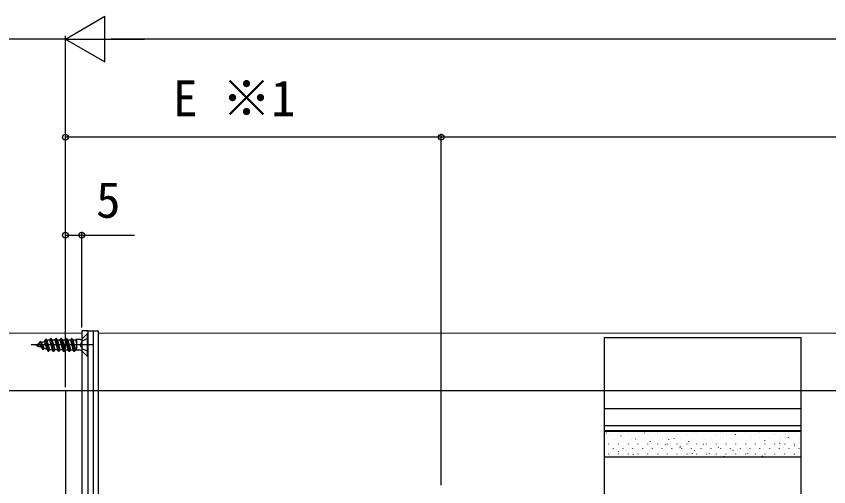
# Model space of a CAD drawing. Units: millimetres, scale not verified. Extents: x -875 to 875, y -1300 to 1293.
# Drawn here: x -159.8 to 88.8, y -852.4 to -708.4 of the extents above; entities that cross this region are included whole.
import ezdxf
from ezdxf.enums import TextEntityAlignment as Align

# ---------------------------------------------------------------- set-up
doc = ezdxf.new("R2010")
doc.units = ezdxf.units.MM
doc.header["$LTSCALE"] = 8
doc.layers.add('0-5_YKK_12', color=2, linetype='Continuous', lineweight=18)
for name, color, linetype in [('0-6_YKK_13', 4, 'Continuous'), ('0-8_YKK_D', 6, 'Continuous'), ('0-A_YSS_K', 3, 'Continuous')]:
    doc.layers.add(name, color=color, linetype=linetype)
doc.styles.add('ＭＳ ゴシック', font='')
doc.styles.get('ＭＳ ゴシック').set_extended_font_data('MS Gothic')

msp = doc.modelspace()

# ---------------------------------------------------------------- linework, layer by layer
at = {"layer": '0-5_YKK_12'}
for p, q in [((-139.743, -805.366), (-314.743, -805.366)), ((-139.743, -805.366), (-139.743, -1005.366)), ((-134.743, -805.366), (-134.743, -1005.366)), ((675.257, -805.366), (-134.743, -805.366))]:
    msp.add_line(p, q, dxfattribs=at)
at = {"layer": '0-6_YKK_13'}
for p, q in [((-138.243, -804.666), (-134.743, -804.666)), ((-137.993, -812.466), (-137.993, -805.466)), ((-137.743, -812.466), (-137.743, -805.466)), ((-136.243, -804.666), (-136.243, -1006.066)), ((-134.743, -804.666), (-134.743, -1006.066)), ((-152.719, -808.542), (-152.358, -807.916)), ((-152.258, -807.916), (-152.358, -807.916)), ((-152.055, -808.267), (-152.258, -807.916)), ((-151.463, -810.366), (-152.258, -807.916)), ((-152.055, -808.267), (-151.161, -807.896)), ((-151.161, -807.896), (-150.768, -807.216)), ((-150.306, -810.39), (-151.161, -807.896)), ((-149.973, -810.966), (-150.768, -807.216)), ((-150.668, -807.216), (-150.768, -807.216)), ((-149.873, -810.966), (-150.668, -807.216)), ((-150.446, -807.6), (-150.668, -807.216)), ((-150.446, -807.6), (-150.182, -807.491)), ((-150.446, -807.6), (-149.57, -810.441)), ((-149.481, -807.491), (-150.182, -807.491)), ((-149.481, -807.491), (-149.178, -806.966)), ((-148.686, -810.441), (-149.481, -807.491)), ((-149.178, -806.966), (-148.383, -810.966)), ((-149.078, -806.966), (-149.178, -806.966)), ((-148.775, -807.491), (-149.078, -806.966)), ((-148.283, -810.966), (-149.078, -806.966)), ((-148.775, -807.491), (-147.98, -810.441)), ((-147.891, -807.491), (-148.775, -807.491)), ((-147.891, -807.491), (-147.588, -806.966)), ((-147.096, -810.441), (-147.891, -807.491)), ((-147.488, -806.966), (-147.588, -806.966)), ((-146.793, -810.966), (-147.588, -806.966)), ((-147.185, -807.491), (-147.488, -806.966)), ((-147.488, -806.966), (-146.693, -810.966)), ((-147.185, -807.491), (-146.39, -810.441)), ((-146.301, -807.491), (-147.185, -807.491)), ((-146.301, -807.491), (-145.998, -806.966)), ((-145.506, -810.441), (-146.301, -807.491)), ((-145.898, -806.966), (-145.998, -806.966)), ((-145.203, -810.966), (-145.998, -806.966)), ((-145.595, -807.491), (-145.898, -806.966)), ((-145.898, -806.966), (-145.103, -810.966)), ((-144.711, -807.491), (-145.595, -807.491)), ((-145.595, -807.491), (-144.8, -810.441)), ((-144.711, -807.491), (-144.408, -806.966)), ((-143.916, -810.441), (-144.711, -807.491)), ((-143.613, -810.966), (-144.408, -806.966)), ((-144.308, -806.966), (-144.408, -806.966)), ((-144.005, -807.491), (-144.308, -806.966)), ((-144.308, -806.966), (-143.513, -810.966)), ((-144.005, -807.491), (-143.21, -810.441)), ((-143.121, -807.491), (-144.005, -807.491)), ((-143.121, -807.491), (-142.818, -806.966)), ((-142.326, -810.441), (-143.121, -807.491)), ((-142.023, -810.966), (-142.818, -806.966)), ((-142.718, -806.966), (-142.818, -806.966)), ((-142.415, -807.491), (-142.718, -806.966)), ((-142.718, -806.966), (-141.923, -810.966)), ((-142.415, -807.491), (-141.62, -810.441)), ((-141.531, -807.491), (-142.415, -807.491)), ((-141.531, -807.491), (-141.331, -807.144)), ((-141.331, -808.235), (-141.531, -807.491)), ((-141.331, -807.144), (-141.331, -810.601)), ((-140.189, -807.331), (-141.331, -807.331)), ((-139.558, -807.821), (-140.167, -808.966)), ((-139.743, -807.216), (-139.743, -810.716)), ((-137.743, -806.916), (-139.558, -807.821)), ((-136.243, -808.966), (-155.238, -808.966)), ((-153.743, -808.966), (-152.719, -808.542)), ((-153.743, -808.966), (-151.94, -809.713)), ((-153.153, -809.566), (-153.423, -809.099)), ((-153.053, -809.566), (-153.153, -809.566)), ((-153.053, -809.566), (-152.907, -809.313)), ((-151.94, -809.713), (-152.719, -808.542)), ((-151.251, -809.998), (-152.055, -808.267)), ((-151.563, -810.366), (-151.94, -809.713)), ((-151.463, -810.366), (-151.251, -809.998)), ((-151.251, -809.998), (-150.306, -810.39)), ((-149.973, -810.966), (-150.306, -810.39)), ((-149.873, -810.966), (-149.57, -810.441)), ((-148.686, -810.441), (-149.57, -810.441)), ((-148.383, -810.966), (-148.686, -810.441)), ((-148.283, -810.966), (-147.98, -810.441)), ((-147.096, -810.441), (-147.98, -810.441)), ((-146.793, -810.966), (-147.096, -810.441)), ((-146.693, -810.966), (-146.39, -810.441)), ((-145.506, -810.441), (-146.39, -810.441)), ((-145.203, -810.966), (-145.506, -810.441)), ((-145.103, -810.966), (-144.8, -810.441)), ((-144.8, -810.441), (-143.916, -810.441)), ((-143.613, -810.966), (-143.916, -810.441)), ((-143.513, -810.966), (-143.21, -810.441)), ((-143.21, -810.441), (-142.326, -810.441)), ((-142.023, -810.966), (-142.326, -810.441)), ((-141.923, -810.966), (-141.62, -810.441)), ((-141.62, -810.441), (-141.331, -810.441)), ((-149.873, -810.966), (-149.973, -810.966)), ((-148.283, -810.966), (-148.383, -810.966)), ((-146.693, -810.966), (-146.793, -810.966)), ((-145.103, -810.966), (-145.203, -810.966)), ((-143.513, -810.966), (-143.613, -810.966)), ((-141.923, -810.966), (-142.023, -810.966)), ((-140.189, -810.601), (-141.331, -810.601)), ((-137.993, -812.466), (-139.624, -810.835)), ((-137.743, -812.466), (-137.993, -812.466)), ((20.257, -828.466), (80.257, -828.466)), ((20.257, -833.663), (80.257, -833.663)), ((20.257, -835.19), (80.257, -835.19)), ((20.257, -843.351), (20.257, -835.19)), ((20.257, -835.377), (80.257, -835.377)), ((20.832, -835.983), (20.777, -835.9)), ((21.556, -836.275), (21.556, -836.225)), ((22.34, -836.384), (22.336, -836.375)), ((22.931, -837.7), (22.931, -837.65)), ((24.546, -836.275), (24.546, -836.225)), ((24.969, -835.785), (24.965, -835.776)), ((25.336, -836.868), (25.28, -836.784)), ((25.921, -837.7), (25.921, -837.65)), ((27.536, -836.275), (27.536, -836.225)), ((28.911, -837.7), (28.911, -837.65)), ((29.839, -837.752), (29.784, -837.669)), ((30.526, -836.275), (30.526, -836.225)), ((31.064, -836.953), (31.061, -836.944)), ((31.901, -837.7), (31.901, -837.65)), ((32.562, -835.947), (32.507, -835.864)), ((33.516, -836.275), (33.516, -836.225)), ((33.676, -836.307), (33.673, -836.298)), ((34.891, -837.7), (34.891, -837.65)), ((36.305, -835.709), (36.302, -835.699)), ((36.506, -836.275), (36.506, -836.225)), ((37.065, -836.832), (37.01, -836.748)), ((37.881, -837.7), (37.881, -837.65)), ((39.496, -836.275), (39.496, -836.225)), ((40.871, -837.7), (40.871, -837.65)), ((41.568, -837.716), (41.513, -837.633)), ((42.401, -836.877), (42.397, -836.867)), ((42.486, -836.275), (42.486, -836.225)), ((43.861, -837.7), (43.861, -837.65)), ((45.013, -836.231), (45.01, -836.221)), ((45.476, -836.275), (45.476, -836.225)), ((46.851, -837.7), (46.851, -837.65)), ((47.642, -835.632), (47.639, -835.622)), ((48.466, -836.275), (48.466, -836.225)), ((49.841, -837.7), (49.841, -837.65)), ((51.242, -837.776), (51.239, -837.767)), ((51.456, -836.275), (51.456, -836.225)), ((52.831, -837.7), (52.831, -837.65)), ((53.738, -836.8), (53.734, -836.791)), ((54.446, -836.275), (54.446, -836.225)), ((55.817, -835.567), (55.762, -835.483)), ((55.821, -837.7), (55.821, -837.65)), ((56.35, -836.154), (56.346, -836.145)), ((57.436, -836.275), (57.436, -836.225)), ((58.811, -837.7), (58.811, -837.65)), ((58.979, -835.555), (58.975, -835.546)), ((60.32, -836.451), (60.265, -836.368)), ((60.426, -836.275), (60.426, -836.225)), ((61.801, -837.7), (61.801, -837.65)), ((62.579, -837.699), (62.575, -837.69)), ((63.416, -836.275), (63.416, -836.225)), ((64.823, -837.335), (64.768, -837.252)), ((64.791, -837.7), (64.791, -837.65)), ((65.074, -836.724), (65.071, -836.714)), ((66.406, -836.275), (66.406, -836.225)), ((67.547, -835.531), (67.491, -835.447)), ((67.686, -836.077), (67.683, -836.068)), ((67.781, -837.7), (67.781, -837.65)), ((69.396, -836.275), (69.396, -836.225)), ((70.315, -835.479), (70.312, -835.469)), ((70.771, -837.7), (70.771, -837.65)), ((72.05, -836.415), (71.995, -836.332)), ((72.386, -836.275), (72.386, -836.225)), ((73.761, -837.7), (73.761, -837.65)), ((73.915, -837.623), (73.912, -837.613)), ((75.376, -836.275), (75.376, -836.225)), ((76.411, -836.647), (76.407, -836.637)), ((76.553, -837.3), (76.498, -837.216)), ((76.751, -837.7), (76.751, -837.65)), ((78.366, -836.275), (78.366, -836.225)), ((79.023, -836.001), (79.02, -835.991)), ((79.741, -837.7), (79.741, -837.65)), ((20.832, -840.15), (20.829, -840.141)), ((21.556, -839.315), (21.556, -839.265)), ((23.328, -839.174), (23.324, -839.165)), ((24.546, -839.315), (24.546, -839.265)), ((25.94, -838.528), (25.937, -838.519)), ((27.536, -839.315), (27.536, -839.265)), ((28.569, -837.929), (28.565, -837.92)), ((30.526, -839.315), (30.526, -839.265)), ((32.169, -840.074), (32.166, -840.064)), ((33.516, -839.315), (33.516, -839.265)), ((34.342, -838.636), (34.287, -838.553)), ((34.664, -839.098), (34.661, -839.088)), ((36.506, -839.315), (36.506, -839.265)), ((37.277, -838.452), (37.273, -838.442)), ((38.845, -839.521), (38.79, -839.437)), ((39.496, -839.315), (39.496, -839.265)), ((39.905, -837.853), (39.902, -837.843)), ((42.486, -839.315), (42.486, -839.265)), ((43.506, -839.997), (43.502, -839.988)), ((45.476, -839.315), (45.476, -839.265)), ((46.001, -839.021), (45.998, -839.012)), ((46.072, -838.6), (46.016, -838.517)), ((48.466, -839.315), (48.466, -839.265)), ((48.613, -838.375), (48.61, -838.366)), ((50.575, -839.485), (50.52, -839.401)), ((51.456, -839.315), (51.456, -839.265)), ((54.446, -839.315), (54.446, -839.265)), ((54.842, -839.92), (54.839, -839.911)), ((55.078, -840.369), (55.023, -840.286)), ((57.338, -838.944), (57.334, -838.935)), ((57.436, -839.315), (57.436, -839.265)), ((59.95, -838.298), (59.947, -838.289)), ((60.426, -839.315), (60.426, -839.265)), ((63.416, -839.315), (63.416, -839.265)), ((66.179, -839.844), (66.176, -839.834)), ((66.406, -839.315), (66.406, -839.265)), ((68.674, -838.868), (68.671, -838.858)), ((69.327, -838.22), (69.271, -838.137)), ((69.396, -839.315), (69.396, -839.265)), ((71.287, -838.222), (71.283, -838.212)), ((72.386, -839.315), (72.386, -839.265)), ((73.83, -839.104), (73.775, -839.021)), ((75.376, -839.315), (75.376, -839.265)), ((77.516, -839.767), (77.512, -839.758)), ((78.333, -839.989), (78.278, -839.905)), ((78.366, -839.315), (78.366, -839.265)), ((80.011, -838.791), (80.008, -838.782)), ((21.556, -842.355), (21.556, -842.305)), ((22.931, -840.74), (22.931, -840.69)), ((24.433, -842.294), (24.429, -842.285)), ((24.597, -841.67), (24.541, -841.587)), ((24.546, -842.355), (24.546, -842.305)), ((25.921, -840.74), (25.921, -840.69)), ((26.928, -841.319), (26.925, -841.309)), ((27.536, -842.355), (27.536, -842.305)), ((28.911, -840.74), (28.911, -840.69)), ((29.1, -842.555), (29.045, -842.471)), ((29.54, -840.673), (29.537, -840.663)), ((30.526, -842.355), (30.526, -842.305)), ((31.901, -840.74), (31.901, -840.69)), ((33.516, -842.355), (33.516, -842.305)), ((34.891, -840.74), (34.891, -840.69)), ((35.769, -842.218), (35.766, -842.208)), ((36.506, -842.355), (36.506, -842.305)), ((37.881, -840.74), (37.881, -840.69)), ((38.265, -841.242), (38.261, -841.232)), ((39.496, -842.355), (39.496, -842.305)), ((40.871, -840.74), (40.871, -840.69)), ((40.877, -840.596), (40.874, -840.586)), ((42.486, -842.355), (42.486, -842.305)), ((43.348, -840.405), (43.293, -840.322)), ((43.861, -840.74), (43.861, -840.69)), ((44.477, -842.74), (44.474, -842.731)), ((45.476, -842.355), (45.476, -842.305)), ((46.851, -840.74), (46.851, -840.69)), ((47.106, -842.141), (47.103, -842.132)), ((47.852, -841.29), (47.796, -841.206)), ((48.466, -842.355), (48.466, -842.305)), ((49.601, -841.165), (49.598, -841.156)), ((49.841, -840.74), (49.841, -840.69)), ((51.456, -842.355), (51.456, -842.305)), ((52.214, -840.519), (52.21, -840.51)), ((52.355, -842.174), (52.3, -842.091)), ((52.831, -840.74), (52.831, -840.69)), ((54.446, -842.355), (54.446, -842.305)), ((55.814, -842.663), (55.81, -842.654)), ((55.821, -840.74), (55.821, -840.69)), ((57.436, -842.355), (57.436, -842.305)), ((58.443, -842.065), (58.439, -842.055)), ((58.811, -840.74), (58.811, -840.69)), ((59.581, -841.254), (59.526, -841.17)), ((60.426, -842.355), (60.426, -842.305)), ((60.938, -841.089), (60.935, -841.079)), ((61.801, -840.74), (61.801, -840.69)), ((63.416, -842.355), (63.416, -842.305)), ((63.55, -840.443), (63.547, -840.433)), ((64.084, -842.138), (64.029, -842.055)), ((64.791, -840.74), (64.791, -840.69)), ((66.406, -842.355), (66.406, -842.305)), ((67.15, -842.587), (67.147, -842.577)), ((67.781, -840.74), (67.781, -840.69)), ((69.396, -842.355), (69.396, -842.305)), ((69.779, -841.988), (69.776, -841.978)), ((70.771, -840.74), (70.771, -840.69)), ((72.275, -841.012), (72.271, -841.002)), ((72.386, -842.355), (72.386, -842.305)), ((73.761, -840.74), (73.761, -840.69)), ((74.887, -840.366), (74.884, -840.356)), ((75.376, -842.355), (75.376, -842.305)), ((76.751, -840.74), (76.751, -840.69)), ((78.366, -842.355), (78.366, -842.305)), ((78.487, -842.51), (78.484, -842.501)), ((79.741, -840.74), (79.741, -840.69)), ((21.804, -842.893), (21.8, -842.884)), ((33.14, -842.817), (33.137, -842.807)), ((53.202, -843.309), (53.198, -843.3)), ((56.858, -843.059), (56.803, -842.975)), ((64.538, -843.233), (64.535, -843.223)), ((68.588, -843.023), (68.532, -842.939)), ((75.875, -843.156), (75.872, -843.147))]:
    msp.add_line(p, q, dxfattribs=at)
for points in [[(-139.743, -1006.066), (-137.743, -1006.066), (-137.743, -804.666), (-139.743, -804.666)], [(80.257, -806.666), (80.257, -1004.066), (20.257, -1004.066), (20.257, -806.666)]]:
    msp.add_lwpolyline(points, close=True, dxfattribs=at)
for points in [[(-137.743, -805.466), (-137.993, -805.466), (-139.624, -807.097)], [(-151.463, -810.366), (-151.563, -810.366), (-152.358, -807.916)], [(-137.743, -811.016), (-139.558, -810.111), (-140.167, -808.966)], [(80.257, -835.19), (80.257, -843.351), (20.257, -843.351)]]:
    msp.add_lwpolyline(points, dxfattribs=at)
for centre, start, end in [((-140.189, -806.531), 270, 315), ((-140.189, -811.401), 45, 90)]:
    msp.add_arc(centre, 0.8, start, end, dxfattribs=at)
at = {"layer": '0-8_YKK_D'}
for p, q in [((-144.743, -715.366), (-132.619, -708.366)), ((-132.619, -722.366), (-132.619, -708.366)), ((-144.743, -715.366), (-259.743, -715.366)), ((-144.743, -821.866), (-144.743, -714.366)), ((-144.743, -821.866), (-144.743, -714.366)), ((-144.743, -715.366), (-132.619, -722.366)), ((-144.743, -715.366), (-120.494, -715.366)), ((671.257, -715.366), (-130.743, -715.366)), ((-144.743, -821.866), (-144.743, -744.366)), ((-29.743, -745.366), (-144.743, -745.366)), ((-29.743, -851.866), (-29.743, -744.366)), ((-29.743, -851.866), (-29.743, -744.366)), ((270.257, -745.366), (-29.743, -745.366)), ((-144.743, -821.866), (-144.743, -774.366)), ((-139.743, -803.666), (-139.743, -774.366))]:
    msp.add_line(p, q, dxfattribs=at)
msp.add_lwpolyline([(-144.743, -775.366), (-139.743, -775.366), (-123.55, -775.366)], dxfattribs=at)
for centre in [(-144.743, -745.366), (-29.743, -745.366), (-29.743, -745.366), (-144.743, -775.366), (-139.743, -775.366)]:
    msp.add_circle(centre, 0.875, dxfattribs=at)
at = {"layer": '0-A_YSS_K'}
for p, q in [((-314.743, -822.866), (-144.743, -822.866)), ((-144.743, -822.866), (690.257, -822.866)), ((-144.743, -822.866), (-144.743, -987.866))]:
    msp.add_line(p, q, dxfattribs=at)

# ---------------------------------------------------------------- texts
at = {"layer": '0-8_YKK_D', "style": 'ＭＳ ゴシック'}
for s, p in [('E ※1', (-111.789, -742.258)), ('5', (-135.351, -773.366))]:
    msp.add_text(s, height=11, dxfattribs=at).set_placement(p, align=Align.BOTTOM_LEFT)

doc.saveas('drawing.dxf')
